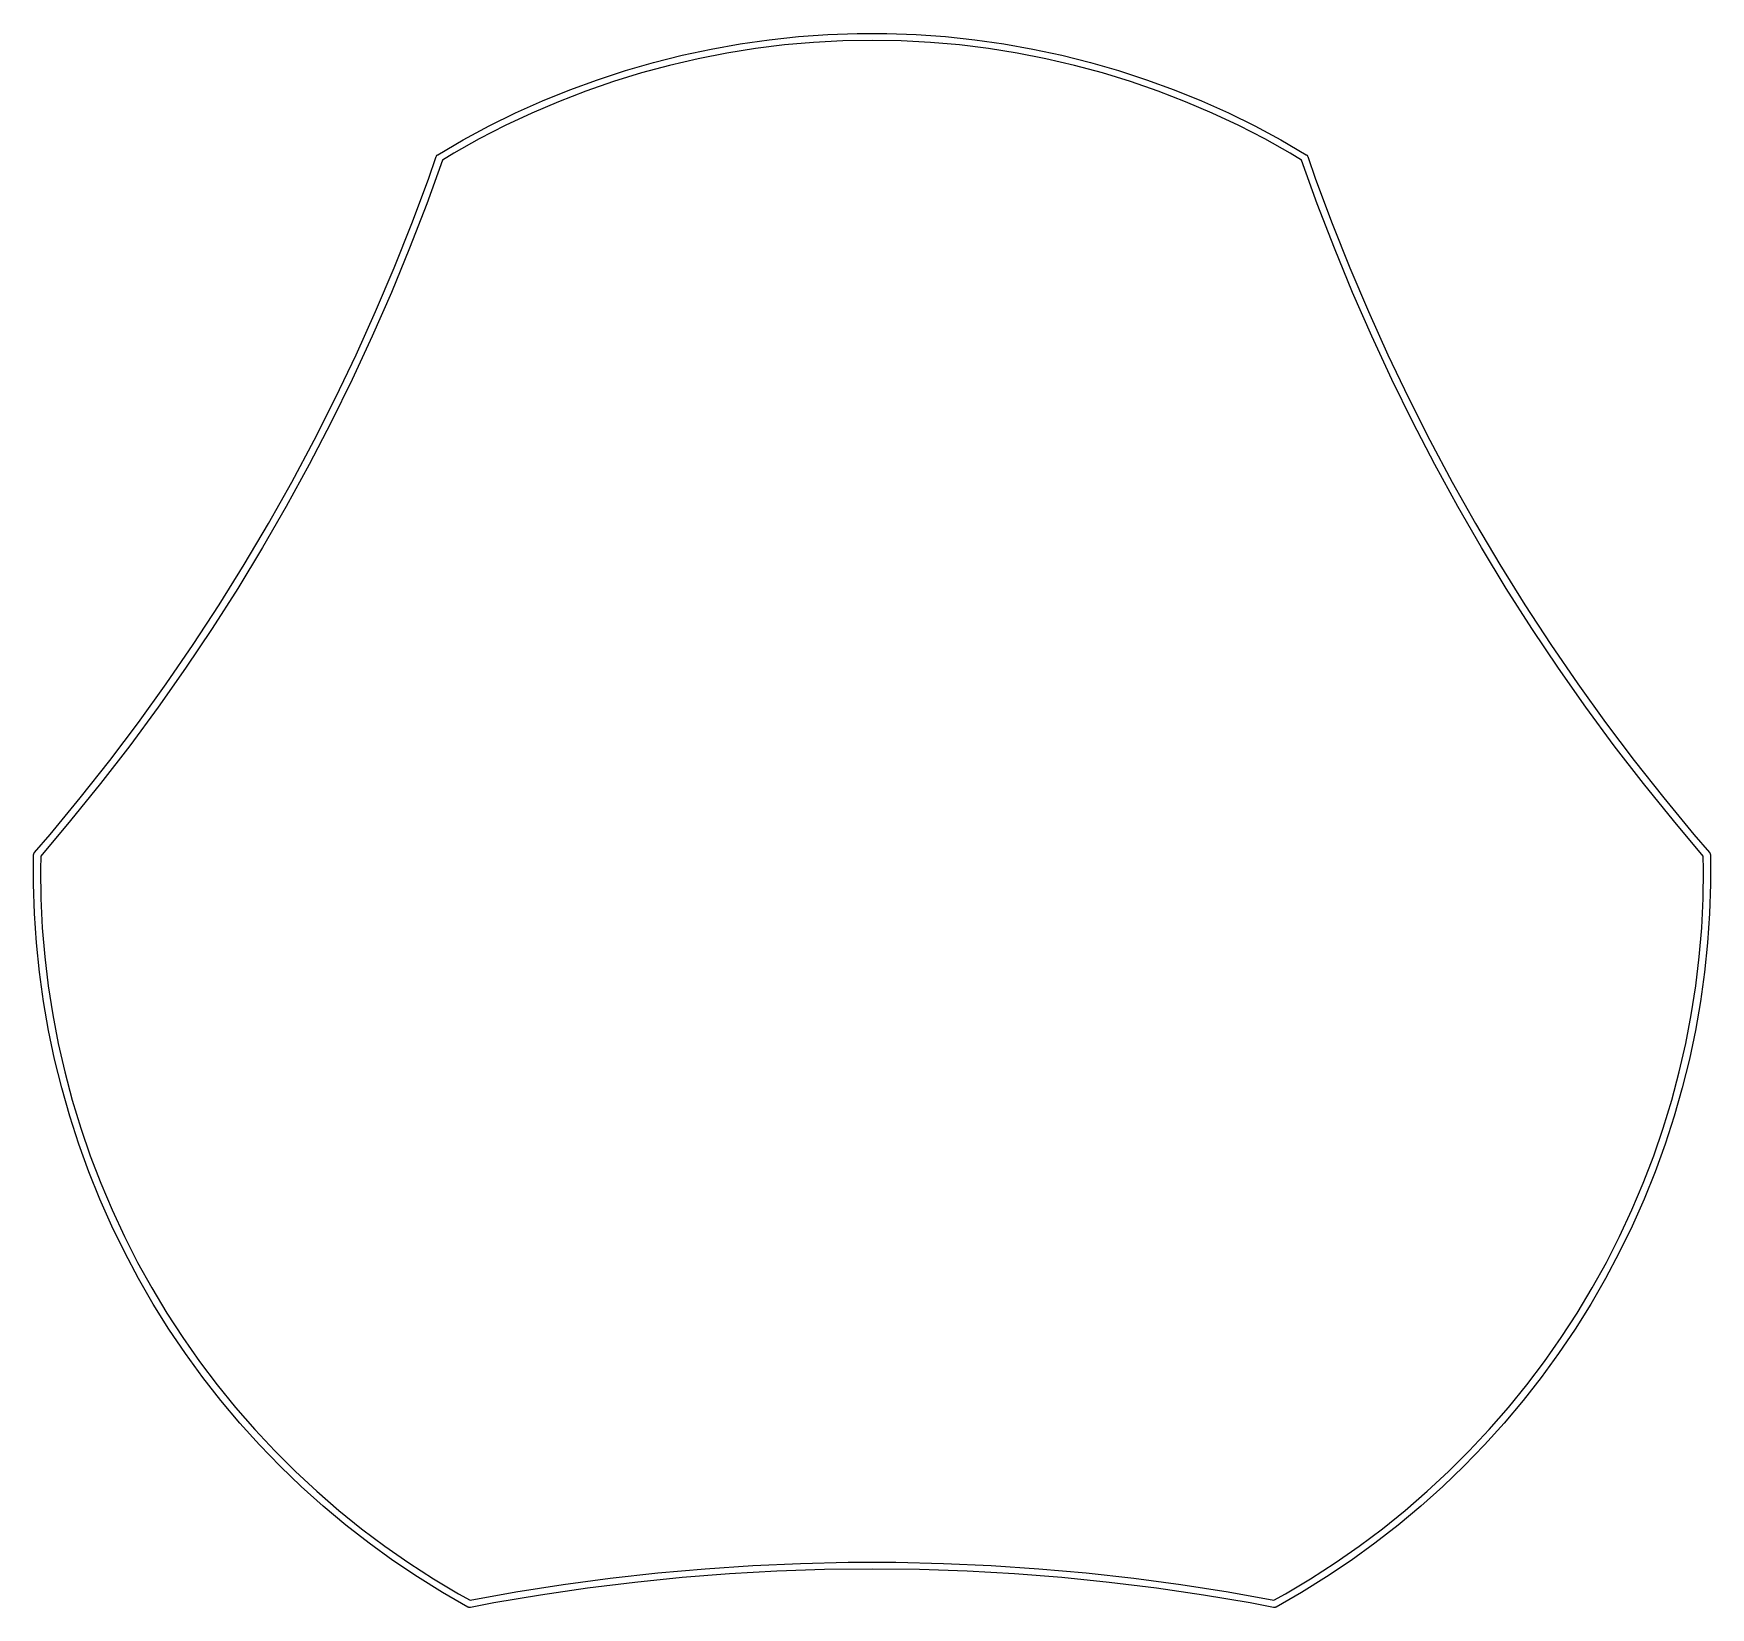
# Model space of a CAD drawing. Extents: x 54.2 to 113.4, y -160.6 to -105.
import ezdxf

# ---------------------------------------------------------------- set-up
doc = ezdxf.new("R2010")
doc.units = 0
doc.layers.add('BLACK', color=7, linetype='CONTINUOUS')

msp = doc.modelspace()

# ---------------------------------------------------------------- linework, layer by layer
at = {"layer": 'BLACK', "linetype": 'CONTINUOUS'}
for p, q in [((78.132106, -105.546157), (79.156668, -105.364337)), ((79.156668, -105.364337), (80.186985, -105.218611)), ((80.729723, -105.403454), (79.705564, -105.530005)), ((80.186985, -105.218611), (81.221783, -105.109158)), ((81.757695, -105.312949), (80.729723, -105.403454)), ((81.221783, -105.109158), (82.259787, -105.036115)), ((82.788212, -105.2586), (81.757695, -105.312949)), ((82.259787, -105.036115), (83.299716, -104.999571)), ((83.820001, -105.240477), (82.788212, -105.2586)), ((83.299716, -104.999571), (84.340286, -104.999571)), ((84.85179, -105.2586), (83.820001, -105.240477)), ((84.340286, -104.999571), (85.380215, -105.036115)), ((85.882307, -105.312949), (84.85179, -105.2586)), ((85.380215, -105.036115), (86.418219, -105.109158)), ((86.910279, -105.403454), (85.882307, -105.312949)), ((86.418219, -105.109158), (87.453017, -105.218611)), ((87.934438, -105.530005), (86.910279, -105.403454)), ((87.453017, -105.218611), (88.483334, -105.364337)), ((88.483334, -105.364337), (89.507896, -105.546157)), ((75.105533, -106.305718), (76.105288, -106.017138)), ((76.105288, -106.017138), (77.11456, -105.763847)), ((77.673731, -105.890577), (76.668564, -106.124152)), ((77.11456, -105.763847), (78.132106, -105.546157)), ((78.686481, -105.692447), (77.673731, -105.890577)), ((79.705564, -105.530005), (78.686481, -105.692447)), ((88.953521, -105.692447), (87.934438, -105.530005)), ((89.966271, -105.890577), (88.953521, -105.692447)), ((89.507896, -105.546157), (90.525442, -105.763847)), ((90.971438, -106.124152), (89.966271, -105.890577)), ((90.525442, -105.763847), (91.534714, -106.017138)), ((91.534714, -106.017138), (92.534469, -106.305718)), ((73.139499, -106.987277), (74.11653, -106.629231)), ((74.11653, -106.629231), (75.105533, -106.305718)), ((75.672221, -106.392884), (74.685929, -106.696442)), ((76.668564, -106.124152), (75.672221, -106.392884)), ((91.967781, -106.392884), (90.971438, -106.124152)), ((92.954073, -106.696442), (91.967781, -106.392884)), ((92.534469, -106.305718), (93.523472, -106.629231)), ((93.523472, -106.629231), (94.500503, -106.987277)), ((72.175645, -107.379415), (73.139499, -106.987277)), ((73.710907, -107.03445), (72.748357, -107.406491)), ((74.685929, -106.696442), (73.710907, -107.03445)), ((93.929095, -107.03445), (92.954073, -106.696442)), ((94.891645, -107.406491), (93.929095, -107.03445)), ((94.500503, -106.987277), (95.464357, -107.379415)), ((70.292206, -108.26399), (71.226156, -107.805161)), ((71.799466, -107.812107), (70.865406, -108.250797)), ((71.226156, -107.805161), (72.175645, -107.379415)), ((72.748357, -107.406491), (71.799466, -107.812107)), ((95.840536, -107.812107), (94.891645, -107.406491)), ((95.464357, -107.379415), (96.413846, -107.805161)), ((96.774596, -108.250797), (95.840536, -107.812107)), ((96.413846, -107.805161), (97.347796, -108.26399)), ((69.374945, -108.755335), (70.292206, -108.26399)), ((70.865406, -108.250797), (69.947329, -108.722021)), ((97.692673, -108.722021), (96.774596, -108.250797)), ((97.347796, -108.26399), (98.265057, -108.755335)), ((68.475506, -109.278591), (69.374945, -108.755335)), ((69.947329, -108.722021), (69.046367, -109.225195)), ((98.593635, -109.225195), (97.692673, -108.722021)), ((98.265057, -108.755335), (99.164496, -109.278591)), ((68.642867, -109.469511), (68.087922, -111.012038)), ((68.146706, -110.13782), (68.422167, -109.344515)), ((68.422167, -109.344515), (68.43025, -109.33158)), ((68.43025, -109.33158), (68.435525, -109.317272)), ((68.435525, -109.317272), (68.444804, -109.308293)), ((68.444804, -109.308293), (68.451651, -109.29734)), ((68.451651, -109.29734), (68.464545, -109.289194)), ((68.464545, -109.289194), (68.475506, -109.278591)), ((69.046367, -109.225195), (68.642867, -109.469511)), ((98.997122, -109.469504), (98.593635, -109.225195)), ((99.552073, -111.012041), (98.997122, -109.469504)), ((99.164496, -109.278591), (99.175456, -109.289194)), ((99.175456, -109.289194), (99.188351, -109.29734)), ((99.188351, -109.29734), (99.195197, -109.308293)), ((99.195197, -109.308293), (99.204477, -109.317272)), ((99.204477, -109.317272), (99.209751, -109.33158)), ((99.209751, -109.33158), (99.217835, -109.344515)), ((99.217835, -109.344515), (99.217827, -109.344517)), ((99.217827, -109.344517), (99.493288, -110.137823)), ((67.560573, -111.711763), (68.146706, -110.13782)), ((99.493288, -110.137823), (100.079422, -111.711766)), ((68.087922, -111.012038), (67.482325, -112.584454)), ((100.15767, -112.584457), (99.552073, -111.012041)), ((66.939518, -113.272257), (67.560573, -111.711763)), ((100.079422, -111.711766), (100.700477, -113.27226)), ((67.482325, -112.584454), (66.841846, -114.142988)), ((100.798149, -114.142991), (100.15767, -112.584457)), ((66.28385, -114.818526), (66.939518, -113.272257)), ((100.700477, -113.27226), (101.356146, -114.818529)), ((66.841846, -114.142988), (66.166803, -115.686865)), ((101.473193, -115.686868), (100.798149, -114.142991)), ((65.593894, -116.349804), (66.28385, -114.818526)), ((101.356146, -114.818529), (102.046102, -116.349806)), ((66.166803, -115.686865), (65.45753, -117.215319)), ((102.182466, -117.215322), (101.473193, -115.686868)), ((64.869993, -117.865329), (65.593894, -116.349804)), ((102.046102, -116.349806), (102.770003, -117.865332)), ((65.45753, -117.215319), (64.71438, -118.727592)), ((102.925617, -118.727594), (102.182466, -117.215322)), ((64.112507, -119.36435), (64.869993, -117.865329)), ((102.770003, -117.865332), (103.52749, -119.364353)), ((64.71438, -118.727592), (63.937721, -120.222932)), ((103.702276, -120.222934), (102.925617, -118.727594)), ((63.321811, -120.846123), (64.112507, -119.36435)), ((103.52749, -119.364353), (104.318186, -120.846125)), ((63.937721, -120.222932), (63.12794, -121.700597)), ((104.512058, -121.700599), (103.702276, -120.222934)), ((62.498298, -122.309911), (63.321811, -120.846123)), ((104.318186, -120.846125), (105.1417, -122.309913)), ((63.12794, -121.700597), (62.285438, -123.159854)), ((105.35456, -123.159856), (104.512058, -121.700599)), ((61.642377, -123.754988), (62.498298, -122.309911)), ((105.1417, -122.309913), (105.997621, -123.75499)), ((62.285438, -123.159854), (61.410633, -124.599978)), ((106.229366, -124.59998), (105.35456, -123.159856)), ((60.754472, -125.180637), (61.642377, -123.754988)), ((105.997621, -123.75499), (106.885527, -125.180639)), ((61.410633, -124.599978), (60.50396, -126.020254)), ((107.136039, -126.020255), (106.229366, -124.59998)), ((59.835025, -126.58615), (60.754472, -125.180637)), ((106.885527, -125.180639), (107.804974, -126.586152)), ((60.50396, -126.020254), (59.565868, -127.419977)), ((108.074131, -127.419978), (107.136039, -126.020255)), ((58.884492, -127.970829), (59.835025, -126.58615)), ((107.804974, -126.586152), (108.755508, -127.970831)), ((59.565868, -127.419977), (58.596825, -128.798453)), ((109.043175, -128.798454), (108.074131, -127.419978)), ((57.903344, -129.333987), (58.884492, -127.970829)), ((108.755508, -127.970831), (109.736656, -129.333988)), ((58.596825, -128.798453), (57.597309, -130.154996)), ((110.042691, -130.154997), (109.043175, -128.798454)), ((56.89207, -130.674947), (57.903344, -129.333987)), ((109.736656, -129.333988), (110.747931, -130.674948)), ((57.597309, -130.154996), (56.567819, -131.488934)), ((111.072182, -131.488934), (110.042691, -130.154997)), ((55.85117, -131.993044), (56.89207, -130.674947)), ((110.747931, -130.674948), (111.788831, -131.993044)), ((56.567819, -131.488934), (55.508865, -132.799604)), ((112.131137, -132.799604), (111.072182, -131.488934)), ((54.781162, -133.287622), (55.85117, -131.993044)), ((111.788831, -131.993044), (112.858839, -133.287622)), ((54.23187, -133.922831), (54.781162, -133.287622)), ((55.508865, -132.799604), (54.450469, -134.051465)), ((113.18953, -134.051462), (112.131137, -132.799604)), ((112.858839, -133.287622), (113.408132, -133.92283)), ((54.198014, -135.04255), (54.201447, -134.001985)), ((54.201447, -134.001985), (54.201448, -134.001985)), ((54.201448, -134.001985), (54.205151, -133.98719)), ((54.205151, -133.98719), (54.205758, -133.971952)), ((54.205758, -133.971952), (54.21182, -133.960548)), ((54.21182, -133.960548), (54.214956, -133.94802)), ((54.214956, -133.94802), (54.224712, -133.936296)), ((54.224712, -133.936296), (54.23187, -133.922831)), ((54.450469, -134.051465), (54.440635, -134.523063)), ((113.199365, -134.523063), (113.18953, -134.051462)), ((113.408132, -133.92283), (113.408132, -133.922831)), ((113.408132, -133.922831), (113.415289, -133.936296)), ((113.415289, -133.936296), (113.425046, -133.94802)), ((113.425046, -133.94802), (113.428181, -133.960548)), ((113.428181, -133.960548), (113.434244, -133.971952)), ((113.434244, -133.971952), (113.43485, -133.98719)), ((113.43485, -133.98719), (113.438554, -134.001985)), ((113.438554, -134.001985), (113.438553, -134.001985)), ((113.438553, -134.001985), (113.441986, -135.04255)), ((54.231126, -136.082594), (54.198014, -135.04255)), ((54.440635, -134.523063), (54.455354, -135.554906)), ((113.184646, -135.554906), (113.199365, -134.523063)), ((113.441986, -135.04255), (113.408874, -136.082594)), ((54.455354, -135.554906), (54.506301, -136.585596)), ((113.133699, -136.585596), (113.184646, -135.554906)), ((54.300744, -137.120833), (54.231126, -136.082594)), ((113.408874, -136.082594), (113.339256, -137.120833)), ((54.506301, -136.585596), (54.593415, -137.613861)), ((113.046585, -137.613861), (113.133699, -136.585596)), ((54.406782, -138.155987), (54.300744, -137.120833)), ((113.339256, -137.120833), (113.233218, -138.155987)), ((54.593415, -137.613861), (54.716586, -138.638433)), ((112.923414, -138.638432), (113.046585, -137.613861)), ((54.549107, -139.186779), (54.406782, -138.155987)), ((113.233218, -138.155987), (113.090893, -139.186778)), ((54.727546, -140.211936), (54.549107, -139.186779)), ((54.716586, -138.638433), (54.875664, -139.658046)), ((112.764336, -139.658046), (112.923414, -138.638432)), ((113.090893, -139.186778), (112.912454, -140.211935)), ((54.875664, -139.658046), (55.070452, -140.671444)), ((112.569548, -140.671444), (112.764336, -139.658046)), ((54.941877, -141.230194), (54.727546, -140.211936)), ((112.912454, -140.211935), (112.698123, -141.230193)), ((55.070452, -140.671444), (55.300709, -141.677376)), ((112.339291, -141.677376), (112.569548, -140.671444)), ((55.191837, -142.240296), (54.941877, -141.230194)), ((112.698123, -141.230193), (112.448163, -142.240296)), ((55.300709, -141.677376), (55.566153, -142.674601)), ((112.073848, -142.674601), (112.339291, -141.677376)), ((55.477117, -143.240998), (55.191837, -142.240296)), ((55.566153, -142.674601), (55.866454, -143.661889)), ((111.773546, -143.661888), (112.073848, -142.674601)), ((112.448163, -142.240296), (112.162883, -143.240997)), ((55.797365, -144.231063), (55.477117, -143.240998)), ((112.162883, -143.240997), (111.842636, -144.231062)), ((55.866454, -143.661889), (56.201243, -144.638021)), ((111.438757, -144.63802), (111.773546, -143.661888)), ((56.152185, -145.20927), (55.797365, -144.231063)), ((111.842636, -144.231062), (111.487815, -145.20927)), ((56.201243, -144.638021), (56.570106, -145.601793)), ((111.069894, -145.601793), (111.438757, -144.63802)), ((56.541141, -146.174413), (56.152185, -145.20927)), ((56.570106, -145.601793), (56.972589, -146.552017)), ((110.667411, -146.552016), (111.069894, -145.601793)), ((111.487815, -145.20927), (111.09886, -146.174412)), ((56.963752, -147.125301), (56.541141, -146.174413)), ((111.09886, -146.174412), (110.676249, -147.1253)), ((56.972589, -146.552017), (57.408195, -147.487519)), ((110.231805, -147.487519), (110.667411, -146.552016)), ((57.419496, -148.06076), (56.963752, -147.125301)), ((57.408195, -147.487519), (57.876387, -148.407147)), ((109.763614, -148.407146), (110.231805, -147.487519)), ((110.676249, -147.1253), (110.220504, -148.060759)), ((57.907813, -148.979637), (57.419496, -148.06076)), ((110.220504, -148.060759), (109.732188, -148.979636)), ((57.876387, -148.407147), (58.376586, -149.309764)), ((109.263414, -149.309763), (109.763614, -148.407146)), ((58.428098, -149.880797), (57.907813, -148.979637)), ((109.732188, -148.979636), (109.211902, -149.880797)), ((58.376586, -149.309764), (58.908176, -150.194258)), ((58.979711, -150.76313), (58.428098, -149.880797)), ((109.211902, -149.880797), (108.66029, -150.763129)), ((108.731824, -150.194257), (109.263414, -149.309763)), ((58.908176, -150.194258), (59.470501, -151.059537)), ((108.169499, -151.059537), (108.731824, -150.194257)), ((59.56197, -151.625546), (58.979711, -150.76313)), ((59.470501, -151.059537), (60.062867, -151.904534)), ((107.577133, -151.904534), (108.169499, -151.059537)), ((108.66029, -150.763129), (108.078031, -151.625545)), ((60.174158, -152.466982), (59.56197, -151.625546)), ((108.078031, -151.625545), (107.465843, -152.466981)), ((60.062867, -151.904534), (60.684544, -152.728207)), ((106.955457, -152.728206), (107.577133, -151.904534)), ((60.815518, -153.286399), (60.174158, -152.466982)), ((60.684544, -152.728207), (61.334763, -153.529538)), ((106.305237, -153.529537), (106.955457, -152.728206)), ((107.465843, -152.466981), (106.824483, -153.286398)), ((61.48526, -154.082786), (60.815518, -153.286399)), ((106.824483, -153.286398), (106.15474, -154.082785)), ((61.334763, -153.529538), (62.012724, -154.30754)), ((105.627276, -154.307539), (106.305237, -153.529537)), ((62.182558, -154.855161), (61.48526, -154.082786)), ((62.012724, -154.30754), (62.71759, -155.061252)), ((104.922411, -155.061251), (105.627276, -154.307539)), ((106.15474, -154.082785), (105.457443, -154.85516)), ((62.906551, -155.602571), (62.182558, -154.855161)), ((62.71759, -155.061252), (63.448491, -155.789745)), ((104.19151, -155.789744), (104.922411, -155.061251)), ((105.457443, -154.85516), (104.73345, -155.60257)), ((63.656346, -156.324094), (62.906551, -155.602571)), ((63.448491, -155.789745), (64.204525, -156.49212)), ((103.435476, -156.492119), (104.19151, -155.789744)), ((104.73345, -155.60257), (103.983655, -156.324093)), ((64.431018, -157.018839), (63.656346, -156.324094)), ((103.983655, -156.324093), (103.208983, -157.018838)), ((64.204525, -156.49212), (64.984759, -157.16751)), ((102.655242, -157.167509), (103.435476, -156.492119)), ((65.229611, -157.68595), (64.431018, -157.018839)), ((64.984759, -157.16751), (65.788232, -157.815082)), ((101.85177, -157.815081), (102.655242, -157.167509)), ((103.208983, -157.018838), (102.410391, -157.685949)), ((66.051139, -158.324603), (65.229611, -157.68595)), ((65.788232, -157.815082), (66.613951, -158.434037)), ((101.026051, -158.434036), (101.85177, -157.815081)), ((102.410391, -157.685949), (101.588862, -158.324602)), ((66.89459, -158.934011), (66.051139, -158.324603)), ((66.613951, -158.434037), (67.460898, -159.023612)), ((100.179104, -159.023611), (101.026051, -158.434036)), ((101.588862, -158.324602), (100.745411, -158.93401)), ((67.758923, -159.513421), (66.89459, -158.934011)), ((67.460898, -159.023612), (68.328028, -159.583078)), ((76.250023, -159.374689), (77.928339, -159.224711)), ((77.928339, -159.224711), (79.609581, -159.112161)), ((80.461966, -159.315019), (78.785033, -159.408527)), ((79.609581, -159.112161), (81.292912, -159.037097)), ((82.140567, -159.258896), (80.461966, -159.315019)), ((81.292912, -159.037097), (82.977499, -158.999556)), ((83.820001, -159.240185), (82.140567, -159.258896)), ((82.977499, -158.999556), (84.662503, -158.999556)), ((85.499435, -159.258896), (83.820001, -159.240185)), ((84.662503, -158.999556), (86.34709, -159.037097)), ((87.178036, -159.315019), (85.499435, -159.258896)), ((86.34709, -159.037097), (88.030421, -159.112161)), ((88.854969, -159.408527), (87.178036, -159.315019)), ((88.030421, -159.112161), (89.711663, -159.224711)), ((89.711663, -159.224711), (91.389979, -159.374689)), ((99.311974, -159.583078), (100.179104, -159.023611)), ((100.745411, -158.93401), (99.881079, -159.51342)), ((68.643071, -160.06212), (67.758923, -159.513421)), ((68.328028, -159.583078), (69.214271, -160.111747)), ((71.240944, -160.048365), (72.905495, -159.786619)), ((73.772553, -159.912803), (72.110599, -160.1552)), ((72.905495, -159.786619), (74.575464, -159.562023)), ((75.439496, -159.707493), (73.772553, -159.912803)), ((74.575464, -159.562023), (76.250023, -159.374689)), ((77.110599, -159.539374), (75.439496, -159.707493)), ((78.785033, -159.408527), (77.110599, -159.539374)), ((90.529403, -159.539374), (88.854969, -159.408527)), ((92.200506, -159.707493), (90.529403, -159.539374)), ((91.389979, -159.374689), (93.064538, -159.562023)), ((93.867449, -159.912803), (92.200506, -159.707493)), ((93.064538, -159.562023), (94.734507, -159.786619)), ((95.529403, -160.1552), (93.867449, -159.912803)), ((94.734507, -159.786619), (96.399058, -160.048365)), ((98.42573, -160.111746), (99.311974, -159.583078)), ((99.881079, -159.51342), (98.996931, -160.062119)), ((69.545943, -160.579429), (68.643071, -160.06212)), ((69.214271, -160.111747), (69.627606, -160.33903)), ((69.627606, -160.33903), (71.240944, -160.048365)), ((70.454457, -160.434565), (69.629704, -160.592662)), ((72.110599, -160.1552), (70.454457, -160.434565)), ((97.185545, -160.434565), (95.529403, -160.1552)), ((96.399058, -160.048365), (98.012394, -160.33903)), ((98.010298, -160.592662), (97.185545, -160.434565)), ((98.012394, -160.33903), (98.42573, -160.111746)), ((98.996931, -160.062119), (98.094058, -160.579428)), ((69.560605, -160.583618), (69.545943, -160.579429)), ((69.574108, -160.590714), (69.560605, -160.583618)), ((69.587016, -160.591166), (69.574108, -160.590714)), ((69.599432, -160.594714), (69.587016, -160.591166)), ((69.61446, -160.592127), (69.599432, -160.594714)), ((69.629704, -160.592661), (69.61446, -160.592127)), ((69.629704, -160.592662), (69.629704, -160.592661)), ((98.025541, -160.592127), (98.010298, -160.592661)), ((98.010298, -160.592661), (98.010298, -160.592662)), ((98.04057, -160.594714), (98.025541, -160.592127)), ((98.052985, -160.591166), (98.04057, -160.594714)), ((98.065894, -160.590714), (98.052985, -160.591166)), ((98.079396, -160.583618), (98.065894, -160.590714)), ((98.094059, -160.579429), (98.079396, -160.583618)), ((98.094058, -160.579428), (98.094059, -160.579429))]:
    msp.add_line(p, q, dxfattribs=at)

doc.saveas('drawing.dxf')
